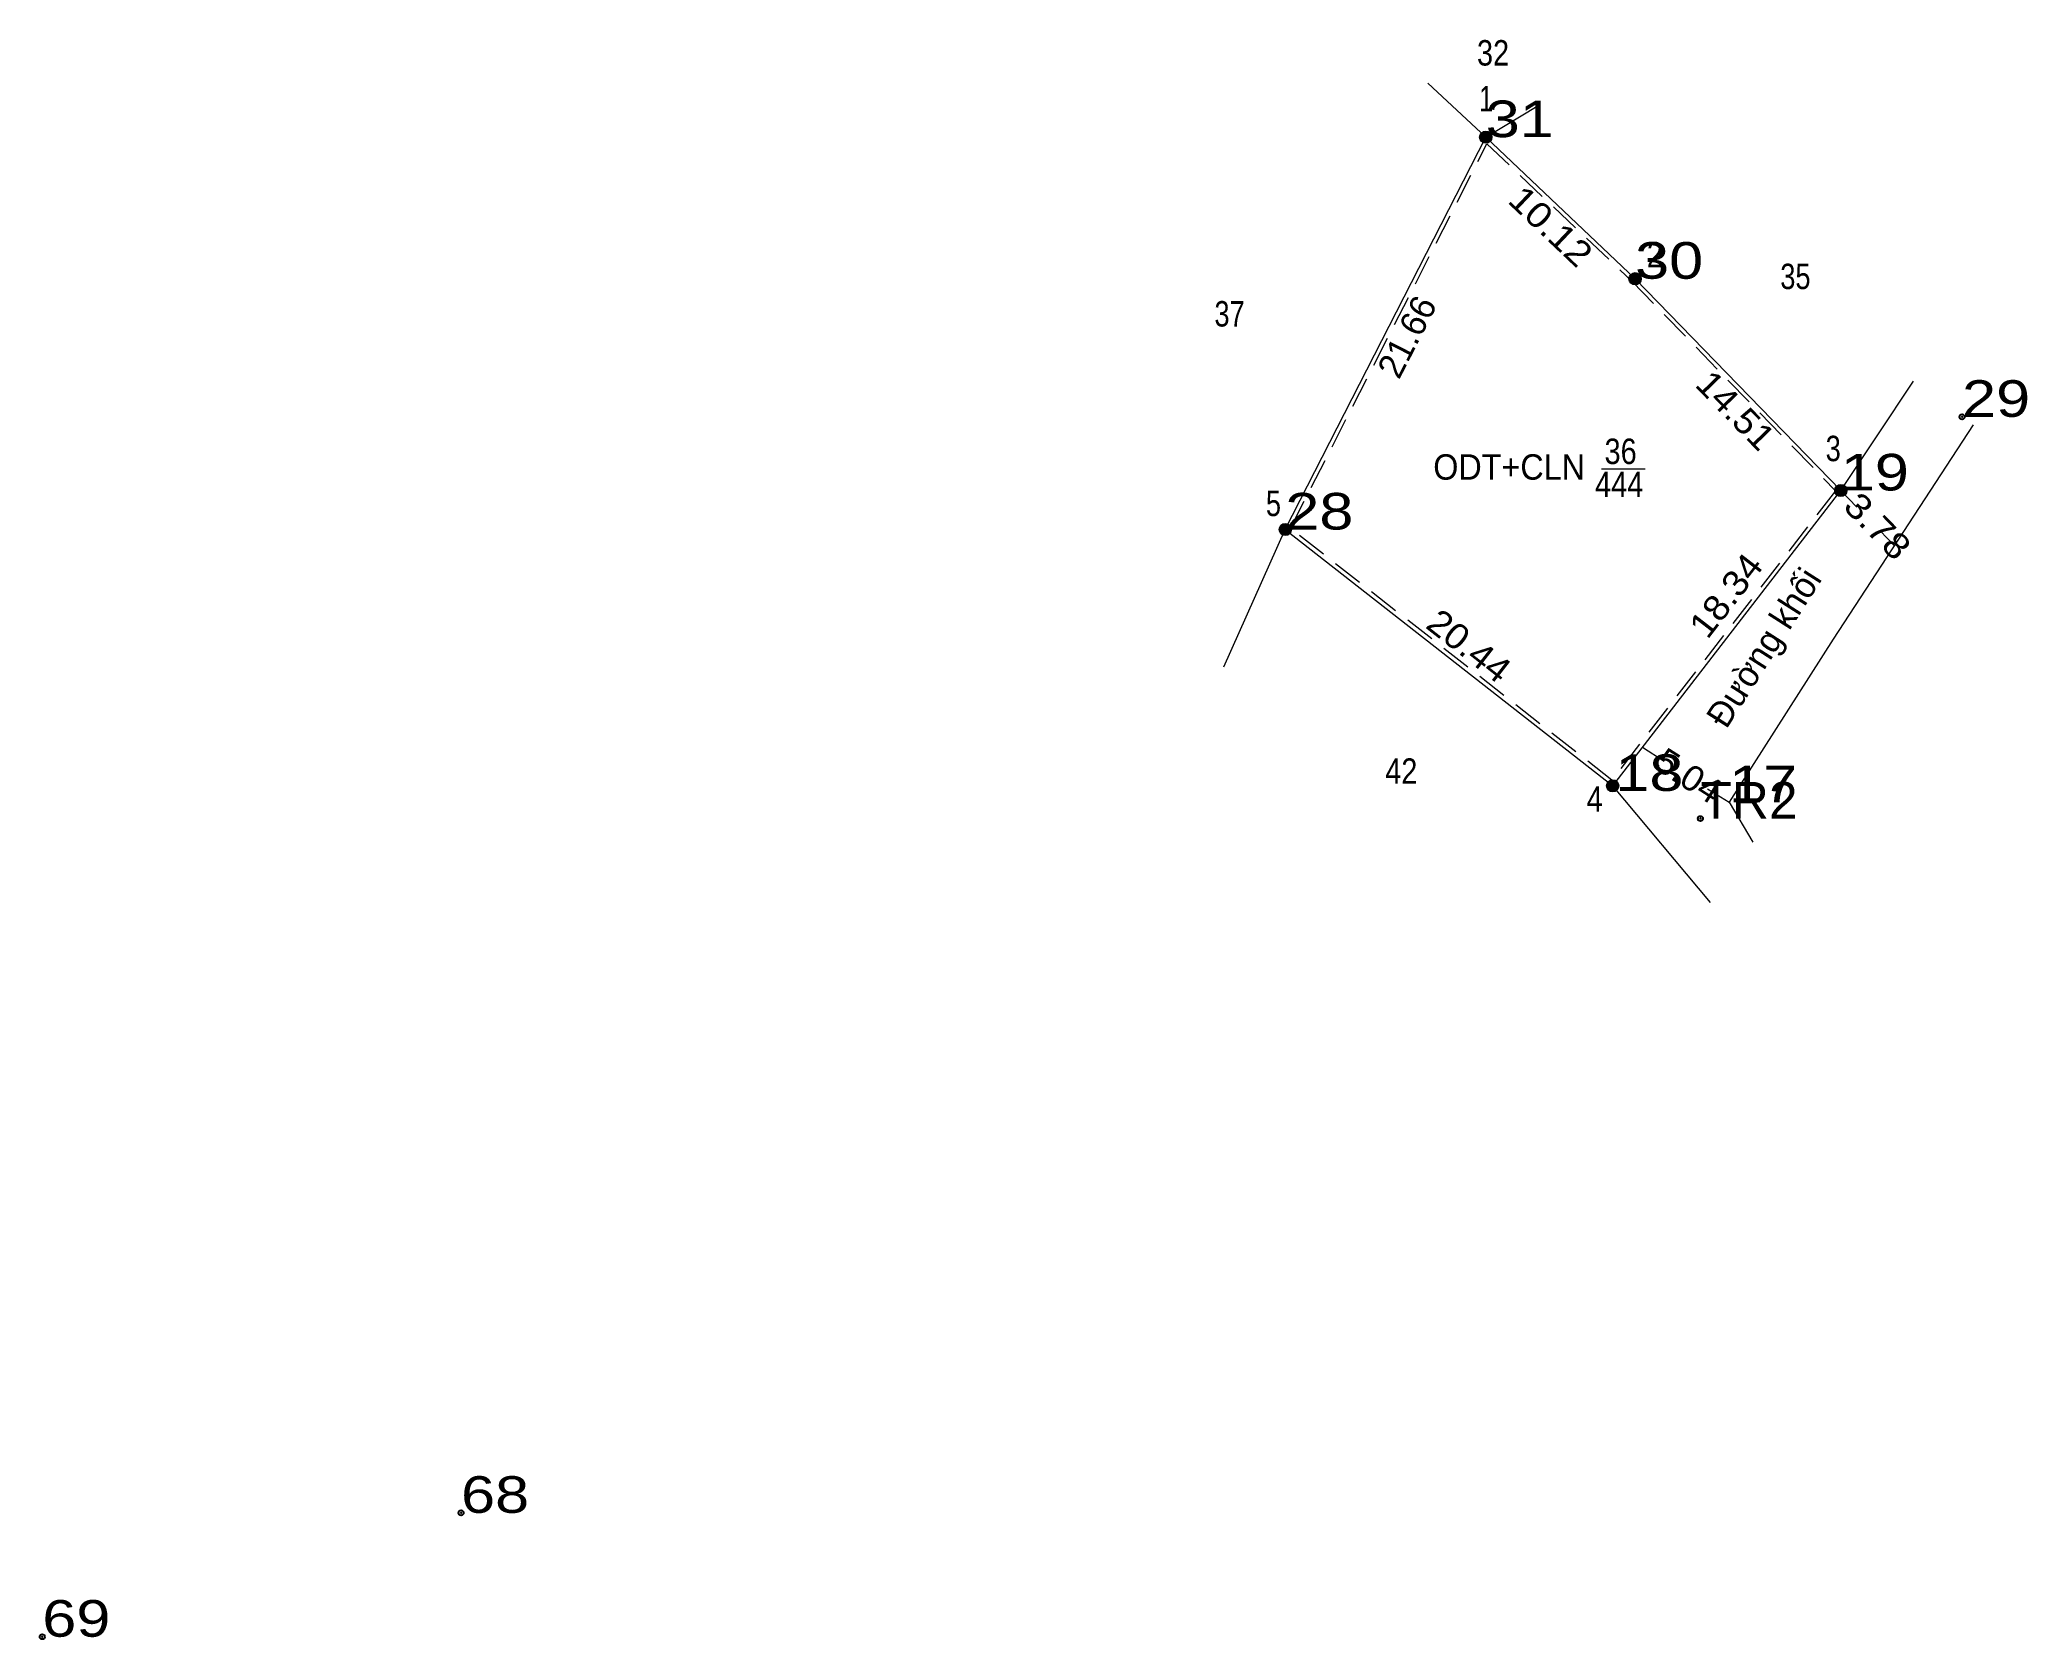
# Model space of a CAD drawing. Header units: metres. Extents: x 551832 to 552346, y 1837989 to 1838403.
# Drawn here: x 552248.7 to 552346.4, y 1838198.7 to 1838277.3 of the extents above.
import ezdxf
from ezdxf.enums import TextEntityAlignment as Align

# ---------------------------------------------------------------- set-up
doc = ezdxf.new("R2010")
doc.units = ezdxf.units.M
doc.header["$LTSCALE"] = 0.5
doc.header["$PDMODE"] = 32
doc.header["$PDSIZE"] = 0.25
doc.linetypes.add('MEDIUM_DASHED', pattern=[4.5, 3, -1.5])
for name, color, linetype, lineweight in [('1', 7, 'MEDIUM_DASHED', 13), ('10', 7, 'Continuous', 13), ('23', 7, 'Continuous', 13), ('52', 7, 'Continuous', 13), ('63', 7, 'Continuous', 13)]:
    doc.layers.add(name, color=color, linetype=linetype, lineweight=lineweight)
doc.layers.add('12', color=7, linetype='Continuous')
doc.layers.add('7', color=7, linetype='Continuous')

msp = doc.modelspace()

# ---------------------------------------------------------------- hatches: boundary and pattern name
at = {"layer": '63'}
for points in [[(552320.04, 1838272.56, 1), (552319.44, 1838272.56, 1)], [(552327.38, 1838265.6, 1), (552326.78, 1838265.6, 1)], [(552337.49, 1838255.19, 1), (552336.89, 1838255.19, 1)], [(552310.19, 1838253.27, 1), (552309.59, 1838253.27, 1)], [(552326.28, 1838240.67, 1), (552325.68, 1838240.67, 1)]]:
    msp.add_hatch(color=256, dxfattribs=at).paths.add_polyline_path(points)

# ---------------------------------------------------------------- linework, layer by layer
at = {"layer": '1'}
msp.add_lwpolyline([(552319.8, 1838272.23), (552326.94, 1838265.46), (552336.93, 1838255.18), (552325.94, 1838240.95), (552310.14, 1838253.33)], close=True, dxfattribs=at)
at = {"layer": '10'}
msp.add_line((552316.89, 1838275.22), (552319.74, 1838272.56), dxfattribs=at)
at = {"layer": '23'}
for p, q in [((552337.19, 1838255.19), (552340.76, 1838260.57)), ((552325.98, 1838240.67), (552337.19, 1838255.19))]:
    msp.add_line(p, q, dxfattribs=at)
msp.add_lwpolyline([(552343.7, 1838258.42), (552336.82, 1838247.88), (552331.7, 1838239.86), (552332.87, 1838237.9)], dxfattribs=at)
at = {"layer": '52'}
for p, q in [((552319.74, 1838272.56), (552322.26, 1838274.08)), ((552327.08, 1838265.6), (552337.19, 1838255.19)), ((552306.87, 1838246.52), (552309.89, 1838253.27)), ((552309.89, 1838253.27), (552325.98, 1838240.67)), ((552330.79, 1838234.93), (552325.98, 1838240.67))]:
    msp.add_line(p, q, dxfattribs=at)
for points in [[(552309.89, 1838253.27), (552319.74, 1838272.56), (552327.08, 1838265.6)], [(552309.89, 1838253.27), (552325.98, 1838240.67), (552337.19, 1838255.19)]]:
    msp.add_lwpolyline(points, dxfattribs=at)
at = {"layer": '63'}
for p, q in [((552325.43, 1838256.26), (552327.58, 1838256.26)), ((552337.98, 1838254.37), (552337.19, 1838255.19)), ((552339.82, 1838252.48), (552339.12, 1838253.2)), ((552327.45, 1838242.57), (552328.51, 1838241.89)), ((552330.64, 1838240.53), (552331.7, 1838239.86))]:
    msp.add_line(p, q, dxfattribs=at)
for centre in [(552319.74, 1838272.56), (552327.08, 1838265.6), (552337.19, 1838255.19), (552309.89, 1838253.27), (552325.98, 1838240.67)]:
    msp.add_circle(centre, 0.3, dxfattribs=at)
at = {"layer": '7'}
for p in [(552319.74, 1838272.56), (552327.08, 1838265.6), (552343.15, 1838258.81), (552309.89, 1838253.27), (552330.29, 1838239.06), (552269.38, 1838204.93), (552248.8, 1838198.84)]:
    msp.add_point(p, dxfattribs=at)

# ---------------------------------------------------------------- texts
at = {"layer": '1'}
for s, width, p in [('32', 0.85, (552320.1, 1838276.08)), ('35', 0.8, (552334.96, 1838265.09)), ('37', 0.8, (552307.15, 1838263.25)), ('36', 0.85, (552326.37, 1838256.49)), ('ODT+CLN', 0.95, (552320.89, 1838255.72)), ('444', 0.85, (552326.3, 1838254.87)), ('42', 0.85, (552315.59, 1838240.77))]:
    msp.add_text(s, height=1.25, dxfattribs=dict(at, width=width)).set_placement(p, align=Align.CENTER)
at = {"layer": '12'}
for s, width, p in [('31', 1.25, (552319.74, 1838272.56)), ('30', 1.25, (552327.08, 1838265.6)), ('29', 1.25, (552343.15, 1838258.81)), ('19', 1.25, (552337.19, 1838255.19)), ('28', 1.25, (552309.89, 1838253.27)), ('18', 1.25, (552326.11, 1838240.42)), ('TR2', 1.05, (552330.29, 1838239.06)), ('17', 1.25, (552331.7, 1838239.86)), ('68', 1.25, (552269.38, 1838204.93)), ('69', 1.25, (552248.8, 1838198.84))]:
    msp.add_text(s, height=1.8, dxfattribs=dict(at, width=width)).set_placement(p)
at = {"layer": '63'}
for s, width, p in [(' 1', 0.75, (552320.11, 1838273.83)), (' 2', 0.85, (552328.45, 1838266.16)), (' 3', 0.8, (552337.19, 1838256.63)), (' 5', 0.8, (552309.68, 1838253.93)), (' 4', 0.85, (552325.49, 1838239.4))]:
    msp.add_text(s, height=1.25, dxfattribs=dict(at, width=width)).set_placement(p, align=Align.RIGHT)
for s, rotation, width, p in [('10.12', 316.522, 1.15, (552322.505, 1838267.7254)), ('14.51', 314.162, 1.1, (552331.576, 1838258.6954)), ('3.78', 314.142, 1.15, (552338.5527, 1838253.0053)), ('18.34', 52.33, 1.1, (552332.0436, 1838249.6481)), ('20.44', 321.936, 1.1, (552318.5347, 1838247.0589)), ('5.04', 327.476, 1.05, (552329.369, 1838240.6414))]:
    msp.add_text(s, height=1.25, rotation=rotation, dxfattribs=dict(at, width=width)).set_placement(p, align=Align.CENTER)
for s, rotation, p in [('21.66', 62.95, (552316.428, 1838262.4658)), ('Đường khối', 57.446, (552333.9342, 1838247.1337))]:
    msp.add_text(s, height=1.25, rotation=rotation, dxfattribs=at).set_placement(p, align=Align.CENTER)

doc.saveas('drawing.dxf')
